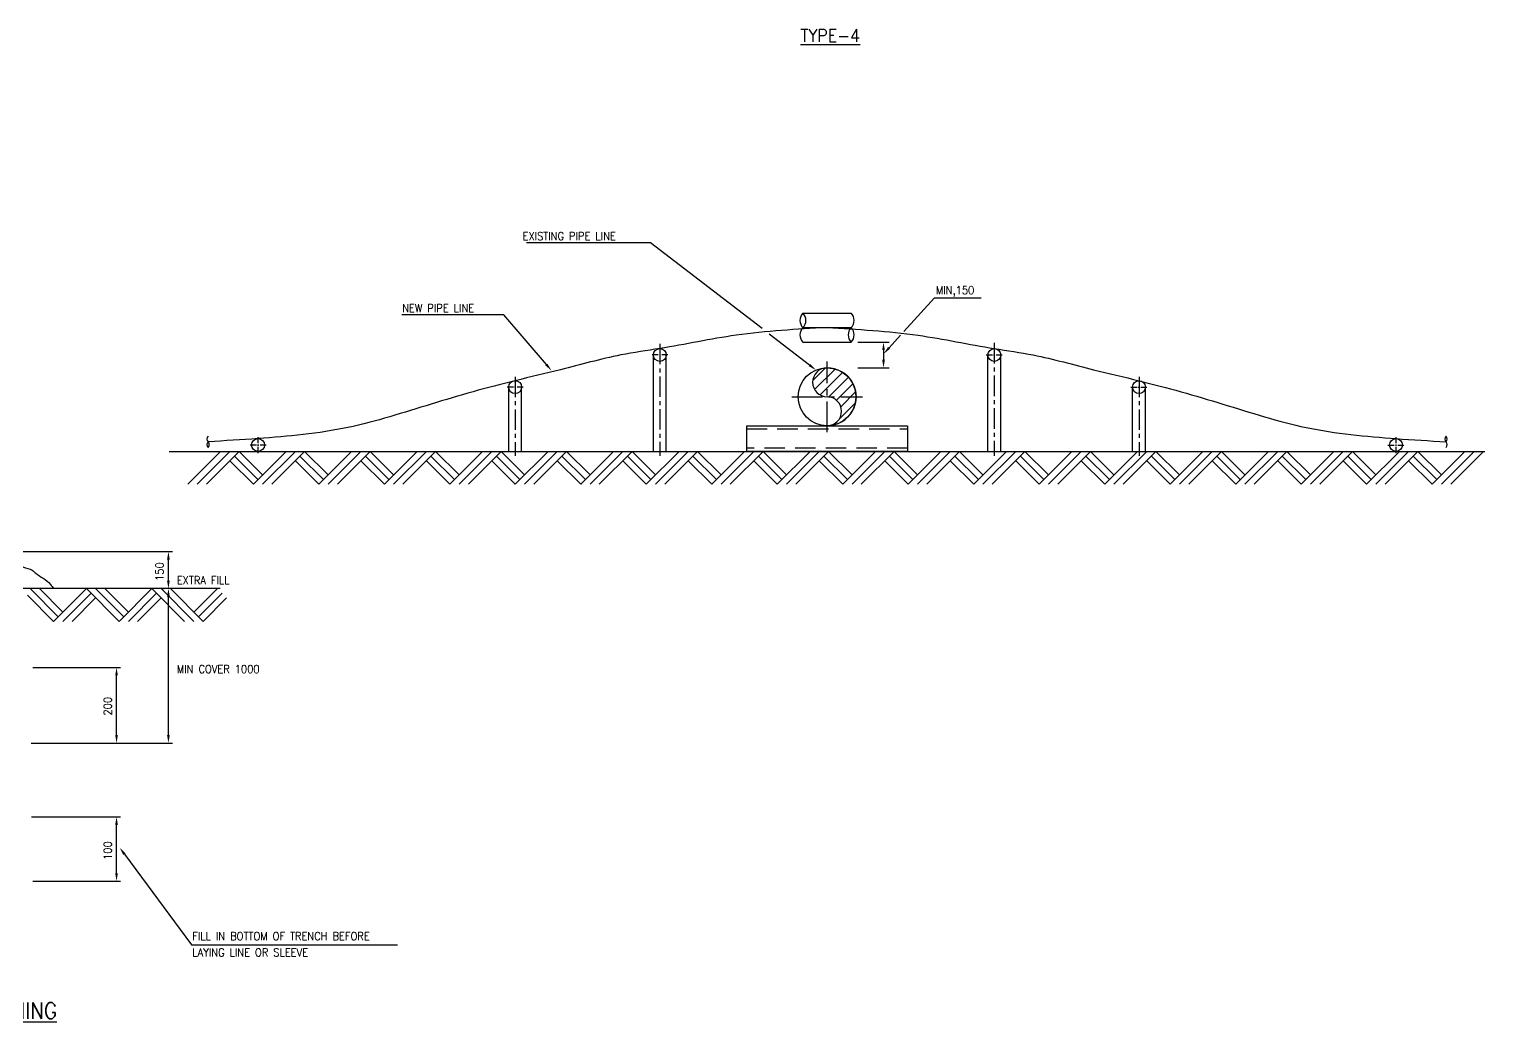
# Model space of a CAD drawing. Header units: metres. Extents: x 32 to 1001, y 122 to 783.
# Drawn here: x 530.5 to 983.2, y 150.9 to 459.6 of the extents above; entities that cross this region are included whole.
import ezdxf
from ezdxf.enums import TextEntityAlignment as Align

# ---------------------------------------------------------------- set-up
doc = ezdxf.new("R2010")
doc.units = ezdxf.units.M
for name, pattern in [('CENTER', [50.8, 31.75, -6.35, 6.35, -6.35]), ('CENTERX2', [101.6, 63.5, -12.7, 12.7, -12.7]), ('HIDDEN', [9.525, 6.35, -3.175])]:
    doc.linetypes.add(name, pattern=pattern)
for name, color, linetype in [('CEN. LINE CIRCLE', 30, 'CENTER'), ('CEN. LINE PIPE', 30, 'CENTER'), ('Circle', 3, 'Continuous'), ('DIM', 1, 'Continuous'), ('G.L', 9, 'Continuous'), ('Hatch', 9, 'Continuous'), ('LINE', 5, 'Continuous'), ('PipeLine', 4, 'Continuous'), ('TEXT', 7, 'Continuous')]:
    doc.layers.add(name, color=color, linetype=linetype)
doc.styles.add('ROMANS', font='romans.shx', dxfattribs={"width": 0.9})

msp = doc.modelspace()

# ---------------------------------------------------------------- linework, layer by layer
at = {"color": 7, "linetype": 'Continuous'}
for p, q in [((774.14, 350.26), (778.09, 354.21)), ((774.72, 347.47), (781.13, 353.88)), ((776.42, 345.81), (783.45, 352.83)), ((779.18, 345.2), (785.28, 351.29)), ((781.52, 344.17), (786.65, 349.3)), ((782.88, 342.16), (787.49, 346.77)), ((782.39, 338.31), (787.41, 343.33)), ((780.53, 336.44), (781.04, 336.95))]:
    msp.add_line(p, q, dxfattribs=at)
at = {"color": 7}
for p, q in [((778.61, 354.24), (778.63, 354.24)), ((803.61, 328.24), (753.61, 328.24))]:
    msp.add_line(p, q, dxfattribs=at)
for centre, radius, start, end in [((778.61, 349.74), 4.5, 90, 270), ((778.62, 345.24), 9, 269.9197, 90.0803), ((778.61, 340.74), 4.5, 270, 90), ((587, 332.1), 1.22, 135.172, 224.828), ((587, 330.38), 1.22, 135.172, 224.828), ((585.28, 330.38), 1.22, 315.172, 44.828), ((971.94, 332.1), 1.22, 135.172, 224.828), ((970.21, 332.1), 1.22, 315.172, 44.828), ((970.21, 330.38), 1.22, 315.172, 44.828)]:
    msp.add_arc(centre, radius, start, end, dxfattribs=at)
at = {"layer": 'CEN. LINE CIRCLE', "color": 7, "linetype": 'CENTERX2', "ltscale": 0.03}
for p, q in [((729.12, 358.24), (724.1, 358.24)), ((828.1, 358.24), (833.12, 358.24)), ((684.12, 348.24), (679.1, 348.24)), ((873.1, 348.24), (878.12, 348.24))]:
    msp.add_line(p, q, dxfattribs=at)
at = {"layer": 'CEN. LINE CIRCLE', "color": 7, "linetype": 'CENTER', "ltscale": 0.3}
for p, q in [((778.61, 334.25), (778.61, 356.23)), ((767.62, 345.24), (789.6, 345.24))]:
    msp.add_line(p, q, dxfattribs=at)
at = {"layer": 'CEN. LINE PIPE', "color": 7, "linetype": 'CENTERX2', "ltscale": 0.1}
for p, q in [((726.61, 361.7), (726.61, 326.93)), ((830.61, 361.99), (830.61, 326.93)), ((681.61, 351.48), (681.61, 326.93)), ((875.61, 351.48), (875.61, 326.93))]:
    msp.add_line(p, q, dxfattribs=at)
at = {"layer": 'Circle', "color": 7}
for centre, radius in [((726.61, 358.24), 2), ((830.61, 358.24), 2), ((778.61, 345.24), 9), ((681.61, 348.24), 2), ((875.61, 348.24), 2), ((601.67, 330.24), 2), ((955.54, 330.24), 2)]:
    msp.add_circle(centre, radius, dxfattribs=at)
at = {"layer": 'DIM', "color": 7, "extrusion": (0, 0, -1)}
for p, q in [((723.68, 393.14), (685.1, 393.14)), ((758.41, 366.43), (723.68, 393.14)), ((678.1, 370.73), (646.41, 370.73)), ((691.32, 355.26), (678.1, 370.73)), ((773.17, 355.08), (760.58, 364.76)), ((560.1, 203.03), (580.95, 174.83)), ((580.95, 174.83), (645.02, 174.83))]:
    msp.add_line(p, q, dxfattribs=at)
at = {"layer": 'DIM', "color": 7}
for p, q in [((802.48, 365.53), (811.98, 376.04)), ((811.98, 376.04), (826.54, 376.04)), ((788.18, 362.24), (797.88, 362.24)), ((795.18, 362.24), (797.41, 362.24)), ((797.87, 360.44), (801.4, 364.35)), ((796.16, 359.74), (796.16, 356.74)), ((788.18, 354.24), (797.88, 354.24)), ((794.95, 354.24), (797.41, 354.24)), ((514.41, 297.13), (575.03, 297.13)), ((573.78, 288.1), (573.78, 294.63)), ((572.28, 285.6), (572.53, 285.6)), ((573.15, 285.6), (572.53, 285.6)), ((573.78, 240.07), (573.78, 283.1)), ((531.64, 261.1), (558.9, 261.1)), ((557.65, 240.07), (557.65, 258.6)), ((531.13, 237.57), (558.9, 237.57)), ((558.28, 237.57), (575.03, 237.57)), ((531.24, 214.64), (558.9, 214.64)), ((557.65, 197.1), (557.65, 212.14)), ((531.64, 194.6), (558.9, 194.6))]:
    msp.add_line(p, q, dxfattribs=at)
at = {"layer": 'DIM', "color": 7, "linetype": 'CENTERX2', "ltscale": 0.03}
for p, q in [((601.67, 327.73), (601.67, 332.75)), ((955.54, 327.73), (955.54, 332.75)), ((604.18, 330.24), (599.16, 330.24)), ((953.03, 330.24), (958.05, 330.24))]:
    msp.add_line(p, q, dxfattribs=at)
at = {"layer": 'DIM', "color": 7}
for points in [[(795.75, 359.74), (796.58, 359.74), (796.16, 362.24)], [(798.18, 360.16), (796.19, 358.59), (797.56, 360.72)], [(795.75, 356.74), (796.58, 356.74), (796.16, 354.24)], [(573.36, 294.63), (574.2, 294.63), (573.78, 297.13)], [(573.36, 288.1), (574.2, 288.1), (573.78, 285.6)], [(573.36, 283.1), (574.2, 283.1), (573.78, 285.6)], [(557.24, 258.6), (558.07, 258.6), (557.65, 261.1)], [(557.24, 240.07), (558.07, 240.07), (557.65, 237.57)], [(573.36, 240.07), (574.2, 240.07), (573.78, 237.57)], [(557.24, 212.14), (558.07, 212.14), (557.65, 214.64)], [(557.24, 197.1), (558.07, 197.1), (557.65, 194.6)]]:
    msp.add_solid(points, dxfattribs=at)
at = {"layer": 'DIM', "color": 7, "extrusion": (0, 0, -1)}
for points in [[(-691, 354.98), (-692.94, 353.35), (-691.63, 355.53)], [(-772.92, 354.75), (-775.15, 353.55), (-773.43, 355.41)], [(-560.44, 203.28), (-558.62, 205.04), (-559.77, 202.78)]]:
    msp.add_solid(points, dxfattribs=at)
at = {"layer": 'G.L', "color": 7}
for p, q in [((574.05, 328.24), (983.16, 328.24)), ((579.84, 318.06), (590.02, 328.24)), ((582.72, 318.06), (592.9, 328.24)), ((585.6, 318.06), (595.78, 328.24)), ((601.64, 319.5), (594.34, 326.8)), ((603.08, 320.94), (595.78, 328.24)), ((600.2, 318.06), (610.38, 328.24)), ((603.08, 318.06), (613.26, 328.24)), ((605.96, 318.06), (616.14, 328.24)), ((622.01, 319.5), (614.7, 326.8)), ((623.45, 320.94), (616.14, 328.24)), ((620.57, 318.06), (630.75, 328.24)), ((620.57, 318.06), (630.75, 328.24)), ((623.45, 318.06), (633.63, 328.24)), ((623.45, 318.06), (633.63, 328.24)), ((626.33, 318.06), (636.51, 328.24)), ((642.37, 319.5), (635.07, 326.8)), ((643.81, 320.94), (636.51, 328.24)), ((640.93, 318.06), (651.11, 328.24)), ((640.93, 318.06), (651.11, 328.24)), ((643.81, 318.06), (653.99, 328.24)), ((643.81, 318.06), (653.99, 328.24)), ((646.69, 318.06), (656.87, 328.24)), ((662.74, 319.5), (655.43, 326.8)), ((664.18, 320.94), (656.87, 328.24)), ((661.3, 318.06), (671.48, 328.24)), ((661.3, 318.06), (671.48, 328.24)), ((664.18, 318.06), (674.36, 328.24)), ((664.18, 318.06), (674.36, 328.24)), ((667.06, 318.06), (677.24, 328.24)), ((683.1, 319.5), (675.8, 326.8)), ((684.54, 320.94), (677.24, 328.24)), ((681.66, 318.06), (691.84, 328.24)), ((681.66, 318.06), (691.84, 328.24)), ((684.54, 318.06), (694.72, 328.24)), ((684.54, 318.06), (694.72, 328.24)), ((687.42, 318.06), (697.6, 328.24)), ((703.46, 319.5), (696.16, 326.8)), ((704.9, 320.94), (697.6, 328.24)), ((702.02, 318.06), (712.21, 328.24)), ((702.02, 318.06), (712.21, 328.24)), ((704.9, 318.06), (715.09, 328.24)), ((704.9, 318.06), (715.09, 328.24)), ((707.78, 318.06), (717.97, 328.24)), ((723.83, 319.5), (716.53, 326.8)), ((725.27, 320.94), (717.97, 328.24)), ((722.39, 318.06), (732.57, 328.24)), ((722.39, 318.06), (732.57, 328.24)), ((725.27, 318.06), (735.45, 328.24)), ((725.27, 318.06), (735.45, 328.24)), ((728.15, 318.06), (738.33, 328.24)), ((744.19, 319.5), (736.89, 326.8)), ((745.63, 320.94), (738.33, 328.24)), ((742.75, 318.06), (752.94, 328.24)), ((742.75, 318.06), (752.94, 328.24)), ((745.63, 318.06), (755.82, 328.24)), ((745.63, 318.06), (755.82, 328.24)), ((748.51, 318.06), (758.7, 328.24)), ((764.56, 319.5), (757.26, 326.8)), ((766, 320.94), (758.7, 328.24)), ((763.12, 318.06), (773.3, 328.24)), ((763.12, 318.06), (773.3, 328.24)), ((766, 318.06), (776.18, 328.24)), ((766, 318.06), (776.18, 328.24)), ((768.88, 318.06), (779.06, 328.24)), ((784.92, 319.5), (777.62, 326.8)), ((786.36, 320.94), (779.06, 328.24)), ((783.48, 318.06), (793.67, 328.24)), ((783.48, 318.06), (793.67, 328.24)), ((786.36, 318.06), (796.55, 328.24)), ((786.36, 318.06), (796.55, 328.24)), ((789.24, 318.06), (799.43, 328.24)), ((805.29, 319.5), (797.99, 326.8)), ((806.73, 320.94), (799.43, 328.24)), ((803.85, 318.06), (814.03, 328.24)), ((803.85, 318.06), (814.03, 328.24)), ((806.73, 318.06), (816.91, 328.24)), ((806.73, 318.06), (816.91, 328.24)), ((809.61, 318.06), (819.79, 328.24)), ((825.65, 319.5), (818.35, 326.8)), ((827.09, 320.94), (819.79, 328.24)), ((824.21, 318.06), (834.39, 328.24)), ((824.21, 318.06), (834.39, 328.24)), ((827.09, 318.06), (837.27, 328.24)), ((827.09, 318.06), (837.27, 328.24)), ((829.97, 318.06), (840.15, 328.24)), ((846.02, 319.5), (838.71, 326.8)), ((847.46, 320.94), (840.15, 328.24)), ((844.58, 318.06), (854.76, 328.24)), ((844.58, 318.06), (854.76, 328.24)), ((847.46, 318.06), (857.64, 328.24)), ((847.46, 318.06), (857.64, 328.24)), ((850.34, 318.06), (860.52, 328.24)), ((866.38, 319.5), (859.08, 326.8)), ((867.82, 320.94), (860.52, 328.24)), ((864.94, 318.06), (875.12, 328.24)), ((864.94, 318.06), (875.12, 328.24)), ((867.82, 318.06), (878, 328.24)), ((867.82, 318.06), (878, 328.24)), ((870.7, 318.06), (880.88, 328.24)), ((886.75, 319.5), (879.44, 326.8)), ((888.19, 320.94), (880.88, 328.24)), ((885.31, 318.06), (895.49, 328.24)), ((885.31, 318.06), (895.49, 328.24)), ((888.19, 318.06), (898.37, 328.24)), ((888.19, 318.06), (898.37, 328.24)), ((891.07, 318.06), (901.25, 328.24)), ((907.11, 319.5), (899.81, 326.8)), ((908.55, 320.94), (901.25, 328.24)), ((905.67, 318.06), (915.85, 328.24)), ((905.67, 318.06), (915.85, 328.24)), ((908.55, 318.06), (918.73, 328.24)), ((908.55, 318.06), (918.73, 328.24)), ((911.43, 318.06), (921.61, 328.24)), ((927.48, 319.5), (920.17, 326.8)), ((928.92, 320.94), (921.61, 328.24)), ((926.04, 318.06), (936.22, 328.24)), ((926.04, 318.06), (936.22, 328.24)), ((928.92, 318.06), (939.1, 328.24)), ((928.92, 318.06), (939.1, 328.24)), ((931.8, 318.06), (941.98, 328.24)), ((947.84, 319.5), (940.54, 326.8)), ((949.28, 320.94), (941.98, 328.24)), ((946.4, 318.06), (956.58, 328.24)), ((946.4, 318.06), (956.58, 328.24)), ((949.28, 318.06), (959.46, 328.24)), ((949.28, 318.06), (959.46, 328.24)), ((952.16, 318.06), (962.34, 328.24)), ((968.21, 319.5), (960.9, 326.8)), ((969.65, 320.94), (962.34, 328.24)), ((966.77, 318.06), (976.95, 328.24)), ((966.77, 318.06), (976.95, 328.24)), ((969.65, 318.06), (979.83, 328.24)), ((969.65, 318.06), (979.83, 328.24)), ((972.53, 318.06), (982.71, 328.24)), ((600.2, 318.06), (592.9, 325.36)), ((620.57, 318.06), (613.26, 325.36)), ((640.93, 318.06), (633.63, 325.36)), ((661.3, 318.06), (653.99, 325.36)), ((681.66, 318.06), (674.36, 325.36)), ((702.02, 318.06), (694.72, 325.36)), ((722.39, 318.06), (715.09, 325.36)), ((742.75, 318.06), (735.45, 325.36)), ((763.12, 318.06), (755.82, 325.36)), ((783.48, 318.06), (776.18, 325.36)), ((803.85, 318.06), (796.55, 325.36)), ((824.21, 318.06), (816.91, 325.36)), ((844.58, 318.06), (837.27, 325.36)), ((864.94, 318.06), (857.64, 325.36)), ((885.31, 318.06), (878, 325.36)), ((905.67, 318.06), (898.37, 325.36)), ((926.04, 318.06), (918.73, 325.36)), ((946.4, 318.06), (939.1, 325.36)), ((966.77, 318.06), (959.46, 325.36)), ((589.9, 285.6), (429.92, 285.6)), ((539.54, 276.86), (530.8, 285.6)), ((540.98, 278.3), (533.68, 285.6)), ((538.1, 275.42), (548.28, 285.6)), ((538.1, 275.42), (548.28, 285.6)), ((558.46, 275.42), (548.28, 285.6)), ((559.9, 276.86), (551.16, 285.6)), ((561.34, 278.3), (554.04, 285.6)), ((558.46, 275.42), (568.64, 285.6)), ((558.46, 275.42), (568.64, 285.6)), ((578.83, 275.42), (568.64, 285.6)), ((581.71, 275.42), (571.52, 285.6)), ((584.59, 275.42), (574.4, 285.6)), ((581.71, 278.3), (589.01, 285.6)), ((538.1, 275.42), (530.01, 283.51)), ((540.98, 275.42), (549.72, 284.16)), ((540.98, 275.42), (549.72, 284.16)), ((543.86, 275.42), (551.16, 282.72)), ((543.86, 275.42), (551.16, 282.72)), ((561.34, 275.42), (570.08, 284.16)), ((561.34, 275.42), (570.08, 284.16)), ((564.22, 275.42), (571.52, 282.72)), ((564.22, 275.42), (571.52, 282.72)), ((583.15, 276.86), (590.45, 284.16)), ((584.59, 275.42), (591.89, 282.72))]:
    msp.add_line(p, q, dxfattribs=at)
msp.add_open_spline([(466.16, 285.6), (466.94, 286.39), (468.67, 288.13), (472.42, 290.09), (476.39, 291.21), (479.7, 293.42), (483.44, 294.94), (487.5, 295.55), (491.62, 296.65), (495.12, 297.21), (499, 297.09), (502.41, 297.07), (506.03, 297.22), (509.03, 296.57), (512.1, 296.89), (514.6, 296.24), (517.03, 295.37), (520.16, 295.63), (523.02, 294.01), (526.44, 294.17), (528.49, 291.94), (531.13, 291.79), (532.81, 289.99), (534.94, 288.86), (536.92, 287.33), (537.77, 286.06), (538.06, 285.6)], degree=3, knots=[0, 0, 0, 0, 4.765366, 10.444655, 17.871914, 22.319174, 27.390419, 35.020605, 39.838436, 45.690701, 50.104858, 56.450205, 60.312594, 65.583296, 69.445684, 73.395554, 76.540879, 80.413082, 86.437977, 90.06658, 94.27646, 98.377255, 100.530979, 104.508453, 108.729208, 111.042613, 111.042613, 111.042613, 111.042613], dxfattribs=at)
at = {"layer": 'Hatch', "color": 7, "linetype": 'Continuous'}
msp.add_line((531.82, 288.55), (531.82, 288.55), dxfattribs=at)
at = {"layer": 'LINE', "color": 7}
for points in [[(778.61, 366.74), (750.3, 364.37), (726.61, 360.24), (714.5, 358.25), (695.71, 353.62), (681.61, 350.24), (655.51, 342.97), (629.61, 335.69), (601.67, 332.24), (586.14, 331.24)], [(778.61, 366.74), (806.91, 364.37), (830.61, 360.24), (842.71, 358.25), (861.5, 353.62), (875.61, 350.24), (901.7, 342.97), (927.6, 335.69), (955.54, 332.24), (971.07, 331.24)]]:
    msp.add_spline(points, degree=3, dxfattribs=at)
at = {"layer": 'PipeLine', "color": 7}
for p, q in [((771.11, 371.24), (786.11, 371.24)), ((771.11, 366.74), (786.11, 366.74)), ((771.11, 362.24), (786.11, 362.24)), ((724.61, 328.24), (724.61, 358.24)), ((728.61, 328.24), (728.61, 358.24)), ((828.61, 328.24), (828.61, 358.24)), ((832.61, 328.24), (832.61, 358.24)), ((679.61, 328.24), (679.61, 348.24)), ((683.61, 328.24), (683.61, 348.24)), ((873.61, 328.24), (873.61, 348.24)), ((877.61, 328.24), (877.61, 348.24)), ((753.61, 328.24), (753.61, 336.24)), ((753.61, 336.24), (803.61, 336.24)), ((803.61, 336.24), (803.61, 328.24))]:
    msp.add_line(p, q, dxfattribs=at)
at = {"layer": 'PipeLine', "color": 7, "linetype": 'HIDDEN'}
for p, q in [((753.61, 335.24), (803.61, 335.24)), ((803.61, 329.24), (753.61, 329.24))]:
    msp.add_line(p, q, dxfattribs=at)
at = {"layer": 'PipeLine', "color": 7}
for centre, start, end in [((773.37, 368.99), 135.172, 224.828), ((768.84, 368.99), 315.172, 44.828), ((783.84, 368.99), 315.172, 44.828), ((773.37, 364.49), 135.172, 224.828), ((788.37, 364.49), 135.172, 224.828), ((783.84, 364.49), 315.172, 44.828)]:
    msp.add_arc(centre, 3.19, start, end, dxfattribs=at)

# ---------------------------------------------------------------- texts
at = {"color": 7, "style": 'ROMANS', "width": 0.9}
msp.add_text('%%USTANDARD FOR DITCHING', height=5, dxfattribs=at).set_placement((501.62, 154.37), align=Align.MIDDLE)
at = {"layer": 'DIM', "color": 7, "style": 'ROMANS', "width": 0.9}
for s, p in [('EXISTING PIPE LINE', (683.9, 393.95)), ('MIN,150', (812.42, 377.14)), ('NEW PIPE LINE', (646.49, 371.54)), ('EXTRA FILL', (576.39, 286.93)), ('MIN COVER 1000', (576.39, 259.32)), ('FILL IN BOTTOM OF TRENCH BEFORE', (581.23, 176.27)), ('LAYING LINE OR SLEEVE', (581.23, 171.23))]:
    msp.add_text(s, height=2.5, dxfattribs=at).set_placement(p)
for s, p in [('150', (572.28, 287.99)), ('200', (556.15, 246.12)), ('100', (556.15, 201.24))]:
    msp.add_text(s, height=2.5, rotation=90, dxfattribs=at).set_placement(p)
at = {"layer": 'TEXT', "color": 7, "style": 'ROMANS', "width": 0.9}
msp.add_text('%%UTYPE-4', height=4, dxfattribs=at).set_placement((779.59, 457.56), align=Align.MIDDLE)

doc.saveas('drawing.dxf')
